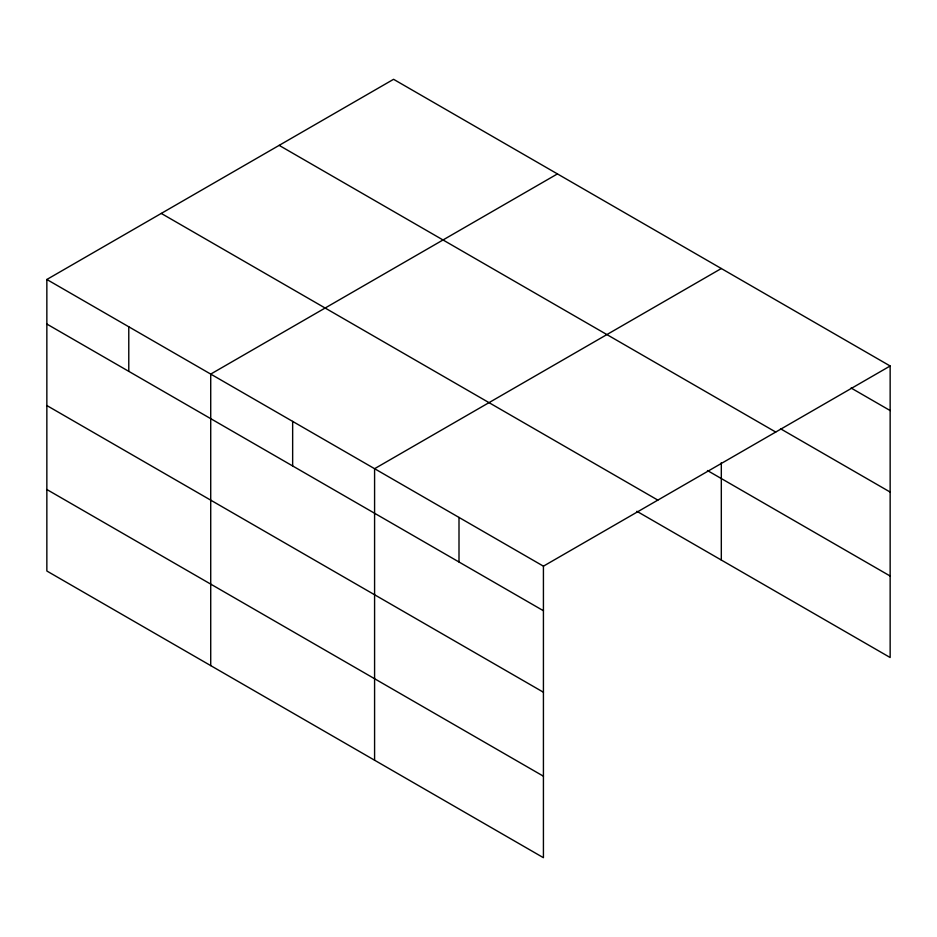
<?xml version="1.0" encoding="UTF-8"?>
<svg xmlns="http://www.w3.org/2000/svg" width="937" height="937" viewBox="0 0 937 937"><rect width="100%" height="100%" fill="white"/><g stroke="black" fill="none" stroke-linecap="round" stroke-linejoin="round"><path stroke-width="1.41" d="M46.85 279.484L543.425 566.171L543.425 857.695L46.85 571.008L46.85 279.484L393.575 79.305L890.15 365.992L890.15 657.516L636.855 511.286M557.445 173.907L210.72 374.086L210.72 665.621M721.314 268.521L374.589 468.699L374.589 760.223M543.425 566.171L890.15 365.992M851.089 388.012L890.15 410.558M780.533 428.771L890.15 492.054M279.156 145.364L775.731 432.051M707.447 470.538L890.15 576.021M161.269 213.425L657.844 500.112M46.85 324.05L543.425 610.737M46.85 405.545L543.425 692.232M46.85 489.512L543.425 776.199M721.314 462.62L721.314 560.045M459.001 517.435L459.001 562.001M292.649 421.392L292.649 465.958M128.779 326.79L128.779 371.357"/></g></svg>
